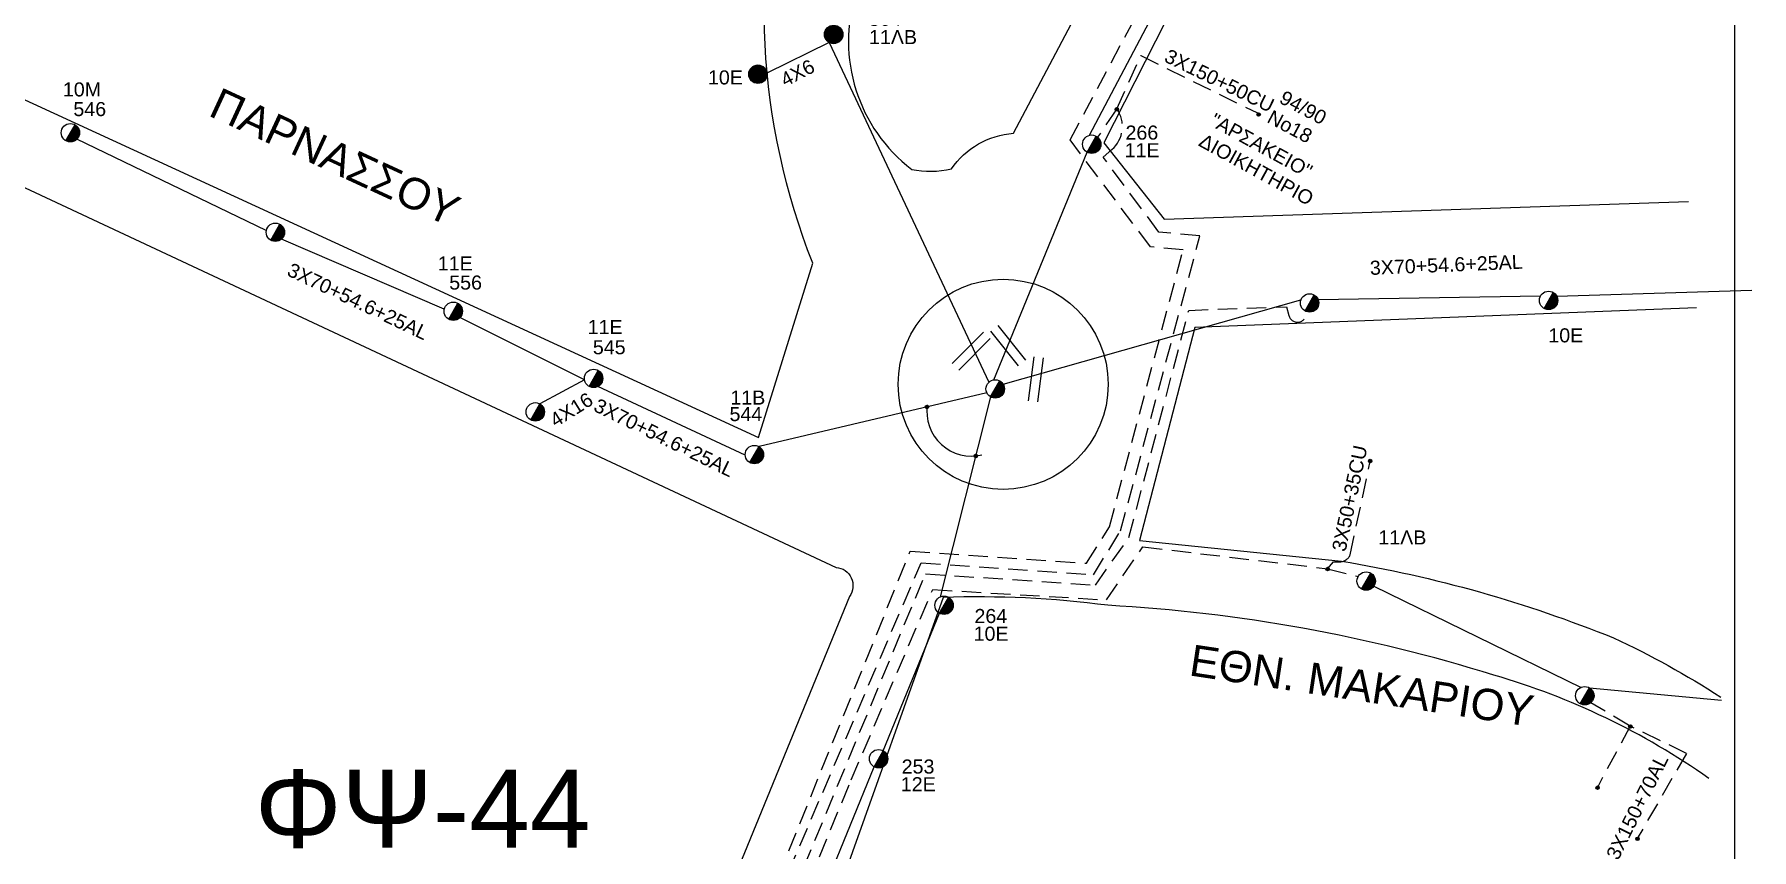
# Model space of a CAD drawing. Header units: millimetres. Extents: x 8791 to 11104, y 1833 to 2902.
# Drawn here: x 10645.7 to 10870.3, y 2296.7 to 2403.3 of the extents above; entities that cross this region are included whole.
import ezdxf
from ezdxf.enums import TextEntityAlignment as Align

# ---------------------------------------------------------------- set-up
doc = ezdxf.new("R2010")
doc.units = ezdxf.units.MM
doc.linetypes.add('DASHED', pattern=[19.05, 12.7, -6.35])
for name, color, linetype in [('Γέφυρες Εναερίου Δικτύου', 7, 'Continuous'), ('Γυμνά εναέρια ΧΤ (3Φ)   3x50+35CU', 7, 'Continuous'), ('Γυμνά εναέρια ΧΤ (3Φ)   4x16AL', 7, 'Continuous'), ('Επιγραφές - Σχήματα', 7, 'Continuous'), ('Καλώδια ΧΤ   3x150+50AL', 7, 'DASHED'), ('Καλώδια ΧΤ   3x150+50CU', 7, 'DASHED'), ('Καλώδια ΧΤ   3x150+70AL', 7, 'DASHED'), ('Στύλος Ξύλινος', 7, 'Continuous'), ('Στύλος Ξύλινος @ 1', 7, 'Continuous'), ('Στύλος ΦΜ', 7, 'Continuous'), ('Στύλος ΦΜ @ 1', 7, 'Continuous'), ('Συνδέσεις', 7, 'Continuous'), ('Συνεστραμμένα ΧΤ   3x70+54.6+25AL', 7, 'SYN_LINE'), ('Τομή', 7, 'Continuous'), ('Υπόβαθρο ΔΕΗ', 7, 'Continuous'), ('Υπόγεια καλώδια Παροχών ΧΤ   4x6', 7, 'DASHED')]:
    doc.layers.add(name, color=color, linetype=linetype)
doc.styles.add('ar', font='ARIAL.TTF')
doc.styles.get("Standard").update_dxf_attribs({"font": 'ARIAL.TTF'})
doc.linetypes.add('SYN_LINE', pattern='A,0.5,-0.0001,["/\\/\\/\\/",Standard,S=0.1,R=0,X=0,Y=-0.05],-0.25', length=0.7501)

# ---------------------------------------------------------------- blocks, each defined once
blk = doc.blocks.new('ΥΠΑΡΧΩΝ ΤΣΙΜΕΝΤΕΝΙΟΣ ΣΤΥΛΟΣ')
at = {"layer": 'Στύλος ΦΜ'}
blk.add_hatch(color=256, dxfattribs=at).paths.add_polyline_path([(-1.29, -2.28, 0.574793), (2.62, 0, 0.268822), (1.3, 2.27)])
blk.add_line((-1.29, -2.28), (1.3, 2.27), dxfattribs=at)
blk.add_circle((0, 0), 2.62, dxfattribs=at)
at = {"layer": 'Στύλος ΦΜ', "flags": 4}
for tag, p in [('ΑΡΙΘΜΟΣ', (-4.68, 8.05)), ('ΤΥΠΟΣ', (-4.91, 3.03))]:
    blk.add_attdef(tag, p, '', height=4, dxfattribs=at)
blk = doc.blocks.new('ΥΠΑΡΧΩΝ ΞΥΛΙΝΟΣ ΣΤΥΛΟΣ')
at = {"layer": 'Στύλος Ξύλινος'}
h = blk.add_hatch(color=7, dxfattribs=at)
h.paths.add_polyline_path([(-2.62, 0, 0.270008), (-1.29, -2.28), (1.3, 2.27, 0.576266)])
h.paths.add_polyline_path([(-1.29, -2.28, 0.574793), (2.62, 0, 0.268822), (1.3, 2.27)])
at = {"layer": 'Στύλος Ξύλινος', "color": 7}
blk.add_line((-1.29, -2.28), (1.3, 2.27), dxfattribs=at)
blk.add_circle((0, 0), 2.62, dxfattribs=at)
at = {"layer": 'Στύλος Ξύλινος', "flags": 4}
for tag, p in [('ΑΡΙΘΜΟΣ', (-4.91, 8.6)), ('ΤΥΠΟΣ', (-4.85, 3.39))]:
    blk.add_attdef(tag, p, '', height=4, dxfattribs=at)
blk = doc.blocks.new('ΤΟΜΗ')
at = {"layer": 'Τομή', "ltscale": 40}
for p, q in [((-5.68, 0), (5.68, 0)), ((5.68, -2.33), (-5.68, -2.33))]:
    blk.add_line(p, q, dxfattribs=at)
blk = doc.blocks.new('_ΣΥΝΔΕΣΗ')
at = {"layer": 'Συνδέσεις', "linetype": 'SYN_LINE', "ltscale": 40}
blk.add_hatch(color=256, dxfattribs=at).paths.add_polyline_path([(0.5, -0.01, 1), (-0.5, -0.01, 1)])
at = {"layer": 'Συνδέσεις'}
blk.add_circle((0, -0.01), 0.5, dxfattribs=at)

msp = doc.modelspace()

# ---------------------------------------------------------------- linework, layer by layer
at = {"layer": 'Γέφυρες Εναερίου Δικτύου', "ltscale": 20}
msp.add_arc((10768.27, 2354.04), 5.87, 171.8333, 283.2281, dxfattribs=at)
at = {"layer": 'Γυμνά εναέρια ΧΤ (3Φ)   3x50+35CU', "color": 85, "linetype": 'DASHED', "ltscale": 0.2}
msp.add_lwpolyline([(10814.78, 2333.46), (10815.56, 2334.37), (10816.31, 2334.36, 0.297714), (10817.77, 2335.28), (10820.37, 2347.52)], format="xyb", dxfattribs=at)
at = {"layer": 'Γυμνά εναέρια ΧΤ (3Φ)   4x16AL', "color": 62, "ltscale": 20}
msp.add_lwpolyline([(10717.64, 2358.15), (10711.8, 2355)], dxfattribs=at)
at = {"layer": 'Επιγραφές - Σχήματα'}
msp.add_lwpolyline([(10868.02, 2888.59), (10868.02, 1855.69), (8827.98, 1855.69), (8827.98, 2890.56)], dxfattribs=at)
at = {"layer": 'Καλώδια ΧΤ   3x150+50AL', "color": 6, "ltscale": 0.2}
msp.add_lwpolyline([(10703.83, 2245.19), (10703.46, 2244.52, 0.499594), (10704.73, 2241.76, -0.008975), (10708.88, 2240.79), (10715.24, 2237.8), (10721, 2249.5), (10724.79, 2248.22), (10740.28, 2284.89), (10747.9, 2283.29), (10749.24, 2286.62), (10741.49, 2289.52), (10760.24, 2335.77), (10783.3, 2334.17), (10786.27, 2338.93), (10795.93, 2375.14), (10791.65, 2375.53), (10781.13, 2389.49), (10806.05, 2436.23), (10806.09, 2437.73, -0.290697), (10809.47, 2442.69), (10815.42, 2454.76), (10800.57, 2468.68), (10812.1, 2491.2)], format="xyb", dxfattribs=at)
at = {"layer": 'Καλώδια ΧΤ   3x150+50AL', "color": 27, "ltscale": 0.2}
msp.add_lwpolyline([(10702.73, 2245.67), (10702.34, 2244.67, 0.348548), (10703.48, 2240.85, 0.149003), (10706.13, 2239.99), (10715.55, 2236.04), (10721.21, 2247.64), (10725.44, 2245.92), (10741.06, 2283.68), (10748.2, 2282.19), (10750.7, 2287.68), (10742.79, 2290.22), (10761.65, 2334.24), (10784.19, 2332.66), (10787.73, 2338.39), (10798.12, 2376.98), (10792.75, 2377.44), (10785.47, 2387.24), (10786.61, 2388.24, 0.382338), (10787.24, 2393.56), (10784.74, 2389.86)], format="xyb", dxfattribs=at)
at = {"layer": 'Καλώδια ΧΤ   3x150+50AL', "color": 173, "ltscale": 0.2}
msp.add_lwpolyline([(10701.94, 2246.01), (10701.5, 2244.97, 0.415986), (10703.78, 2239.37), (10715.78, 2233.84), (10721.6, 2246.19), (10726.26, 2244.45), (10741.4, 2281.94), (10749.14, 2280.93), (10752.49, 2288.81), (10744.85, 2290.92), (10762.22, 2332.8), (10784.44, 2331.32), (10788.83, 2337.53), (10796.64, 2367.22), (10809.44, 2367.7), (10809.73, 2366.56, 0.960297), (10812.04, 2367.06, 3.485526)], format="xyb", dxfattribs=at)
at = {"layer": 'Καλώδια ΧΤ   3x150+50AL', "color": 85, "ltscale": 0.2}
msp.add_lwpolyline([(10700.95, 2246.43), (10700.35, 2245.43, 0.434107), (10702.31, 2238.52), (10716.04, 2232.53), (10721.95, 2244.35), (10726.59, 2242.98), (10752.51, 2305.88), (10763.18, 2330.74), (10785.9, 2329.38), (10790.64, 2336.32), (10814.78, 2333.46), (10818.8, 2332.44)], format="xyb", dxfattribs=at)
at = {"layer": 'Καλώδια ΧΤ   3x150+50CU', "color": 27, "ltscale": 0.2}
msp.add_lwpolyline([(10787.24, 2393.56), (10790.38, 2400.52), (10805.62, 2393.02)], dxfattribs=at)
at = {"layer": 'Καλώδια ΧΤ   3x150+70AL', "color": 85, "ltscale": 0.2}
for points in [[(10861.75, 2309.33), (10854.38, 2312.88), (10849.23, 2315.95)], [(10854.38, 2312.88), (10850.08, 2304.89)], [(10861.75, 2309.33), (10855.3, 2298.21)]]:
    msp.add_lwpolyline(points, dxfattribs=at)
at = {"layer": 'Συνεστραμμένα ΧΤ   3x70+54.6+25AL', "color": 27, "ltscale": 20}
for points in [[(10783.69, 2390.11), (10801.42, 2423.75)], [(10771.17, 2358.15), (10783.37, 2387.89)]]:
    msp.add_lwpolyline(points, dxfattribs=at)
at = {"layer": 'Συνεστραμμένα ΧΤ   3x70+54.6+25AL', "color": 6, "ltscale": 20}
msp.add_lwpolyline([(10749.63, 2402.23), (10770.53, 2357.86)], dxfattribs=at)
at = {"layer": 'Συνεστραμμένα ΧΤ   3x70+54.6+25AL', "color": 62, "ltscale": 20}
for points in [[(10676.03, 2377.64), (10651.26, 2389.58)], [(10699.3, 2367.37), (10678, 2376.51)], [(10717.64, 2358.15), (10701.34, 2366.28)], [(10738.66, 2348.31), (10719.4, 2357.27)], [(10770.26, 2356.44), (10740.46, 2349.43)], [(10764.18, 2329.78), (10770.75, 2355.92)], [(10756.69, 2309.67), (10764.07, 2327.63)], [(10749.32, 2292.39), (10755.5, 2307.58)]]:
    msp.add_lwpolyline(points, dxfattribs=at)
at = {"layer": 'Συνεστραμμένα ΧΤ   3x70+54.6+25AL', "color": 173, "ltscale": 20}
for points in [[(10813.56, 2368.64), (10842.65, 2369.12)], [(10844.76, 2369.08), (10870.26, 2369.86)], [(10772.38, 2357.56), (10811.31, 2368.6)]]:
    msp.add_lwpolyline(points, dxfattribs=at)
at = {"layer": 'Συνεστραμμένα ΧΤ   3x70+54.6+25AL', "color": 85, "ltscale": 20}
for points in [[(10820.86, 2331.2), (10847.95, 2317.95)], [(10849.04, 2317.9), (10866.32, 2316.28)]]:
    msp.add_lwpolyline(points, dxfattribs=at)
at = {"layer": 'Υπόβαθρο ΔΕΗ'}
for points in [[(10674.3, 2746.87), (10567.36, 2607.57, 0.384387), (10562.9, 2589.26, 0.018473), (10589.98, 2508.49, 0.000209), (10622.17, 2411.07, 0.270455), (10635.05, 2399.03), (10740.38, 2350.63), (10747.48, 2373.39, -0.162013), (10744.35, 2431.05, -0.000036), (10780.51, 2576.42, -0.011845), (10794.88, 2630.46, -0.003458), (10697.49, 2744.04, 0.524841), (10674.3, 2746.87, 0.851705)], [(10866.57, 2547.67), (10816.2, 2605.06), (10800.22, 2604.79), (10782.72, 2532.97), (10761.93, 2446.07), (10753.11, 2408.73, 0.314728), (10760.42, 2385.65, 0.109062), (10765.61, 2385.72, -0.22798), (10773.74, 2390.36), (10794.74, 2430.11), (10808.36, 2454.56)], [(10752.28, 2329.84), (10718.49, 2247.39, -0.46177), (10712.63, 2244.7), (10646.39, 2276.71), (10543.86, 2327.42), (10495.82, 2350.46), (10493.31, 2363.21), (10616.32, 2396.38), (10750.53, 2333.64, -0.5905), (10752.28, 2329.84, -0.810096)], [(10863.05, 2367.55), (10797.43, 2364.97), (10790.21, 2337.13), (10816.61, 2334.46, -0.055208), (10852.21, 2324.41, -0.036026), (10866.23, 2316.67, -7.427581)], [(10864.68, 2306.05, 0.082386), (10836.56, 2319.55, 0.061675), (10786.05, 2328.68, 0.041364), (10764.53, 2329.7), (10750.89, 2291.45, -0.141277), (10793.41, 2276.47, -0.061981), (10836.61, 2237.27, -0.04742), (10865.1, 2194.37, 1.436938)]]:
    msp.add_lwpolyline(points, format="xyb", dxfattribs=at)
msp.add_lwpolyline([(10834.06, 2485.96), (10793.67, 2405.07), (10785.53, 2389.11), (10793.45, 2379.14), (10861.98, 2381.46)], dxfattribs=at)
msp.add_circle((10772.38, 2357.56), 13.73, dxfattribs=at)
at = {"layer": 'Υπόγεια καλώδια Παροχών ΧΤ   4x6', "color": 6, "linetype": 'SYN_LINE', "ltscale": 10}
msp.add_lwpolyline([(10749.63, 2402.23), (10741.5, 2398.23)], dxfattribs=at)

# ---------------------------------------------------------------- block references
at = {"layer": 'Στύλος Ξύλινος @ 1', "ltscale": 40}
ref = msp.add_blockref('ΥΠΑΡΧΩΝ ΞΥΛΙΝΟΣ ΣΤΥΛΟΣ', (10750.22, 2403.28), dxfattribs=dict(at, xscale=0.4594340150515993, yscale=0.4594340150515993, zscale=0.4594340150515993))
ref.add_attrib('ΤΥΠΟΣ', '11ΛB', (10754.84, 2402.02), dxfattribs={"layer": 'Στύλος Ξύλινος', "height": 1.838, "flags": 4})
ref.add_attrib('ΑΡΙΘΜΟΣ', '304', (10754.81, 2404.41), dxfattribs={"layer": 'Στύλος Ξύλινος', "height": 1.838, "flags": 4})
ref = msp.add_blockref('ΥΠΑΡΧΩΝ ΞΥΛΙΝΟΣ ΣΤΥΛΟΣ', (10740.31, 2398.09), dxfattribs=dict(at, xscale=0.4594340150515993, yscale=0.4594340150515993, zscale=0.4594340150515993))
ref.add_attrib('ΤΥΠΟΣ', '10Ε', (10733.78, 2396.75), dxfattribs={"layer": 'Στύλος Ξύλινος', "height": 1.838, "flags": 4})
at = {"layer": 'Στύλος ΦΜ @ 1', "ltscale": 40}
ref = msp.add_blockref('ΥΠΑΡΧΩΝ ΤΣΙΜΕΝΤΕΝΙΟΣ ΣΤΥΛΟΣ', (10650.42, 2390.44), dxfattribs=dict(at, xscale=0.4594340150515993, yscale=0.4594340150515993, zscale=0.4594340150515993))
ref.add_attrib('ΤΥΠΟΣ', '546', (10650.8, 2392.61), dxfattribs={"layer": 'Στύλος ΦΜ', "height": 1.838, "flags": 4})
ref.add_attrib('ΑΡΙΘΜΟΣ', '10M', (10649.43, 2395.18), dxfattribs={"layer": 'Στύλος ΦΜ', "height": 1.838, "flags": 4})
ref = msp.add_blockref('ΥΠΑΡΧΩΝ ΤΣΙΜΕΝΤΕΝΙΟΣ ΣΤΥΛΟΣ', (10783.96, 2388.94), dxfattribs=dict(at, xscale=0.4594340150515993, yscale=0.4594340150515993, zscale=0.4594340150515993))
ref.add_attrib('ΤΥΠΟΣ', '11E', (10788.27, 2387.23), dxfattribs={"layer": 'Στύλος ΦΜ', "height": 1.838, "flags": 4})
ref.add_attrib('ΑΡΙΘΜΟΣ', '266', (10788.38, 2389.54), dxfattribs={"layer": 'Στύλος ΦΜ', "height": 1.838, "flags": 4})
at = {"layer": 'Στύλος ΦΜ @ 1', "ltscale": 40, "xscale": 0.4594340150515993, "yscale": 0.4594340150515993, "zscale": 0.4594340150515993}
for p in [(10677.22, 2377.43), (10812.45, 2368.19), (10771.34, 2356.96), (10711.2, 2353.96), (10848.44, 2316.86)]:
    msp.add_blockref('ΥΠΑΡΧΩΝ ΤΣΙΜΕΝΤΕΝΙΟΣ ΣΤΥΛΟΣ', p, dxfattribs=at)
at = {"layer": 'Στύλος ΦΜ @ 1', "ltscale": 40}
ref = msp.add_blockref('ΥΠΑΡΧΩΝ ΤΣΙΜΕΝΤΕΝΙΟΣ ΣΤΥΛΟΣ', (10700.48, 2367.11), dxfattribs=dict(at, xscale=0.4594340150515993, yscale=0.4594340150515993, zscale=0.4594340150515993))
ref.add_attrib('ΤΥΠΟΣ', '556', (10699.95, 2369.94), dxfattribs={"layer": 'Στύλος ΦΜ', "height": 1.838, "flags": 4})
ref.add_attrib('ΑΡΙΘΜΟΣ', '11E', (10698.45, 2372.44), dxfattribs={"layer": 'Στύλος ΦΜ', "height": 1.838, "flags": 4})
ref = msp.add_blockref('ΥΠΑΡΧΩΝ ΤΣΙΜΕΝΤΕΝΙΟΣ ΣΤΥΛΟΣ', (10843.7, 2368.52), dxfattribs=dict(at, xscale=0.4594340150515993, yscale=0.4594340150515993, zscale=0.4594340150515993))
ref.add_attrib('ΤΥΠΟΣ', '10E', (10843.67, 2363.04), dxfattribs={"layer": 'Στύλος ΦΜ', "height": 1.838, "flags": 4})
ref = msp.add_blockref('ΥΠΑΡΧΩΝ ΤΣΙΜΕΝΤΕΝΙΟΣ ΣΤΥΛΟΣ', (10718.83, 2358.33), dxfattribs=dict(at, xscale=0.4594340150515993, yscale=0.4594340150515993, zscale=0.4594340150515993))
ref.add_attrib('ΤΥΠΟΣ', '545', (10718.73, 2361.49), dxfattribs={"layer": 'Στύλος ΦΜ', "height": 1.838, "flags": 4})
ref.add_attrib('ΑΡΙΘΜΟΣ', '11E', (10718.05, 2364.13), dxfattribs={"layer": 'Στύλος ΦΜ', "height": 1.838, "flags": 4})
ref = msp.add_blockref('ΥΠΑΡΧΩΝ ΤΣΙΜΕΝΤΕΝΙΟΣ ΣΤΥΛΟΣ', (10739.86, 2348.38), dxfattribs=dict(at, xscale=0.4594340150515993, yscale=0.4594340150515993, zscale=0.4594340150515993))
ref.add_attrib('ΤΥΠΟΣ', '544', (10736.6, 2352.75), dxfattribs={"layer": 'Στύλος ΦΜ', "height": 1.838, "flags": 4})
ref.add_attrib('ΑΡΙΘΜΟΣ', '11B', (10736.71, 2354.91), dxfattribs={"layer": 'Στύλος ΦΜ', "height": 1.838, "flags": 4})
ref = msp.add_blockref('ΥΠΑΡΧΩΝ ΤΣΙΜΕΝΤΕΝΙΟΣ ΣΤΥΛΟΣ', (10819.85, 2331.84), dxfattribs=dict(at, xscale=0.4594340150515993, yscale=0.4594340150515993, zscale=0.4594340150515993))
ref.add_attrib('ΤΥΠΟΣ', '11ΛB', (10821.44, 2336.63), dxfattribs={"layer": 'Στύλος ΦΜ', "height": 1.838, "flags": 4})
ref = msp.add_blockref('ΥΠΑΡΧΩΝ ΤΣΙΜΕΝΤΕΝΙΟΣ ΣΤΥΛΟΣ', (10764.66, 2328.68), dxfattribs=dict(at, xscale=0.4594340150515993, yscale=0.4594340150515993, zscale=0.4594340150515993))
ref.add_attrib('ΤΥΠΟΣ', '10E', (10768.52, 2324.05), dxfattribs={"layer": 'Στύλος ΦΜ', "height": 1.838, "flags": 4})
ref.add_attrib('ΑΡΙΘΜΟΣ', '264', (10768.63, 2326.36), dxfattribs={"layer": 'Στύλος ΦΜ', "height": 1.838, "flags": 4})
ref = msp.add_blockref('ΥΠΑΡΧΩΝ ΤΣΙΜΕΝΤΕΝΙΟΣ ΣΤΥΛΟΣ', (10756.09, 2308.63), dxfattribs=dict(at, xscale=0.4594340150515993, yscale=0.4594340150515993, zscale=0.4594340150515993))
ref.add_attrib('ΤΥΠΟΣ', '12E', (10759, 2304.38), dxfattribs={"layer": 'Στύλος ΦΜ', "height": 1.838, "flags": 4})
ref.add_attrib('ΑΡΙΘΜΟΣ', '253', (10759.11, 2306.69), dxfattribs={"layer": 'Στύλος ΦΜ', "height": 1.838, "flags": 4})
at = {"layer": 'Συνδέσεις', "xscale": 0.4594340150518314, "yscale": 0.4594340150518314, "zscale": 0.4594340150518314}
for p in [(10787.24, 2393.5), (10805.79, 2392.83), (10762.43, 2354.6), (10768.81, 2348.2), (10820.37, 2347.54), (10814.81, 2333.42), (10854.4, 2312.84), (10850.11, 2304.85), (10855.33, 2298.17)]:
    msp.add_blockref('_ΣΥΝΔΕΣΗ', p, dxfattribs=at)
at = {"layer": 'Τομή'}
for p, xscale, yscale, zscale, rotation in [((10773.5, 2363), 0.5104822389464121, 0.5104822389464121, 0.5104822389464121, 308.6841273364069), ((10767.78, 2362.32), 0.5104822389464212, 0.5104822389464212, 0.5104822389464212, 44.97507328186412), ((10776.07, 2358.28), 0.5104822389463778, 0.5104822389463778, 0.5104822389463778, 82.6076416266457)]:
    msp.add_blockref('ΤΟΜΗ', p, dxfattribs=dict(at, xscale=xscale, yscale=yscale, zscale=zscale, rotation=rotation))

# ---------------------------------------------------------------- texts
at = {"layer": 'Γυμνά εναέρια ΧΤ (3Φ)   3x50+35CU', "ltscale": 20}
msp.add_text('3X50+35CU', height=1.838, rotation=78.1801, dxfattribs=at).set_placement((10817.69, 2342.66), align=Align.MIDDLE)
at = {"layer": 'Γυμνά εναέρια ΧΤ (3Φ)   4x16AL', "ltscale": 20, "insert": (10712.89, 2353.44), "char_height": 1.838, "width": 5.9253, "attachment_point": 1, "rotation": 31.922, "style": 'ar'}
msp.add_mtext('4Χ16', dxfattribs=at)
at = {"layer": 'Επιγραφές - Σχήματα', "ltscale": 20, "attachment_point": 1, "style": 'ar'}
for s, insert, char_height, width, rotation in [('ΠΑΡΝΑΣΣΟΥ', (10670.01, 2396.45), 4.084, 19.788, 335.2208), ('94/90', (10809.21, 2396.05), 1.838, 7.5996, 331.9643), ('Νο18', (10807.61, 2393.5), 1.838, 7.5996, 331.9643), ('ΕΘΝ. ΜΑΚΑΡΙΟΥ', (10797.17, 2323.58), 4.0839, 53.8337, 351.4437)]:
    msp.add_mtext(s, dxfattribs=dict(at, insert=insert, char_height=char_height, width=width, rotation=rotation))
at = {"layer": 'Επιγραφές - Σχήματα', "color": 1, "ltscale": 20, "insert": (10800.16, 2393.1), "char_height": 1.8377, "width": 16.2309, "attachment_point": 1, "rotation": 331.2362, "style": 'ar'}
msp.add_mtext('"ΑΡΣΑΚΕΙΟ" ΔΙΟΙΚΗΤΗΡΙΟ', dxfattribs=at)
at = {"layer": 'Επιγραφές - Σχήματα', "ltscale": 20, "insert": (10674.51, 2307.21), "char_height": 10.21, "width": 19.788, "attachment_point": 1, "style": 'ar'}
msp.add_mtext('ΦΨ-44', dxfattribs=at)
at = {"layer": 'Καλώδια ΧΤ   3x150+50CU', "ltscale": 0.2}
msp.add_text('3X150+50CU', height=1.838, rotation=334.0352, dxfattribs=at).set_placement((10800.67, 2397.25), align=Align.MIDDLE)
at = {"layer": 'Καλώδια ΧΤ   3x150+70AL', "ltscale": 0.2}
msp.add_text('3X150+70AL', height=1.838, rotation=63.5973, dxfattribs=at).set_placement((10855.29, 2302.34), align=Align.MIDDLE)
at = {"layer": 'Συνεστραμμένα ΧΤ   3x70+54.6+25AL', "ltscale": 20}
for rotation, p in [(2.3571, (10830.32, 2373.18)), (334.5924, (10688.02, 2368.4)), (333.9198, (10728.06, 2350.59))]:
    msp.add_text('3X70+54.6+25AL', height=1.8377, rotation=rotation, dxfattribs=at).set_placement(p, align=Align.MIDDLE)
at = {"layer": 'Υπόγεια καλώδια Παροχών ΧΤ   4x6', "ltscale": 0.2}
msp.add_text('4X6', height=1.838, rotation=27.5324, dxfattribs=at).set_placement((10745.49, 2398.26), align=Align.MIDDLE)

doc.saveas('drawing.dxf')
